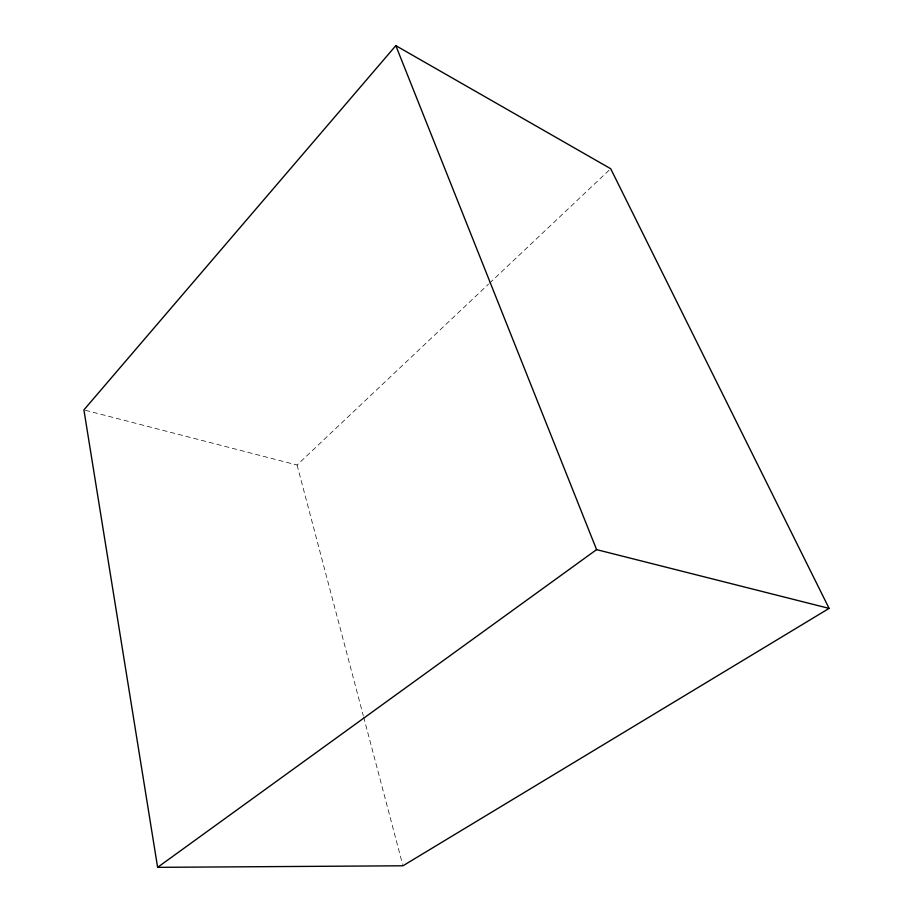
<?xml version="1.0" encoding="UTF-8"?>
<svg xmlns="http://www.w3.org/2000/svg" width="913" height="913" viewBox="0 0 913 913"><rect width="100%" height="100%" fill="white"/><g stroke="black" fill="none" stroke-linecap="round" stroke-linejoin="round"><path stroke-width="0.68" stroke-dasharray="4.57 3.42" d="M85.286 410.257L297.067 465.025L488.546 284.114M489.585 283.133L609.656 169.692M297.067 465.025L363.294 715.678M363.659 717.047L402.587 864.406"/><path stroke-width="1.37" d="M395.82 45.65L83.905 409.903L157.618 867.35L402.953 865.786L829.095 608.389L610.683 168.711L395.82 45.65L596.588 549.626L829.095 608.389M157.618 867.35L596.588 549.626"/></g></svg>
